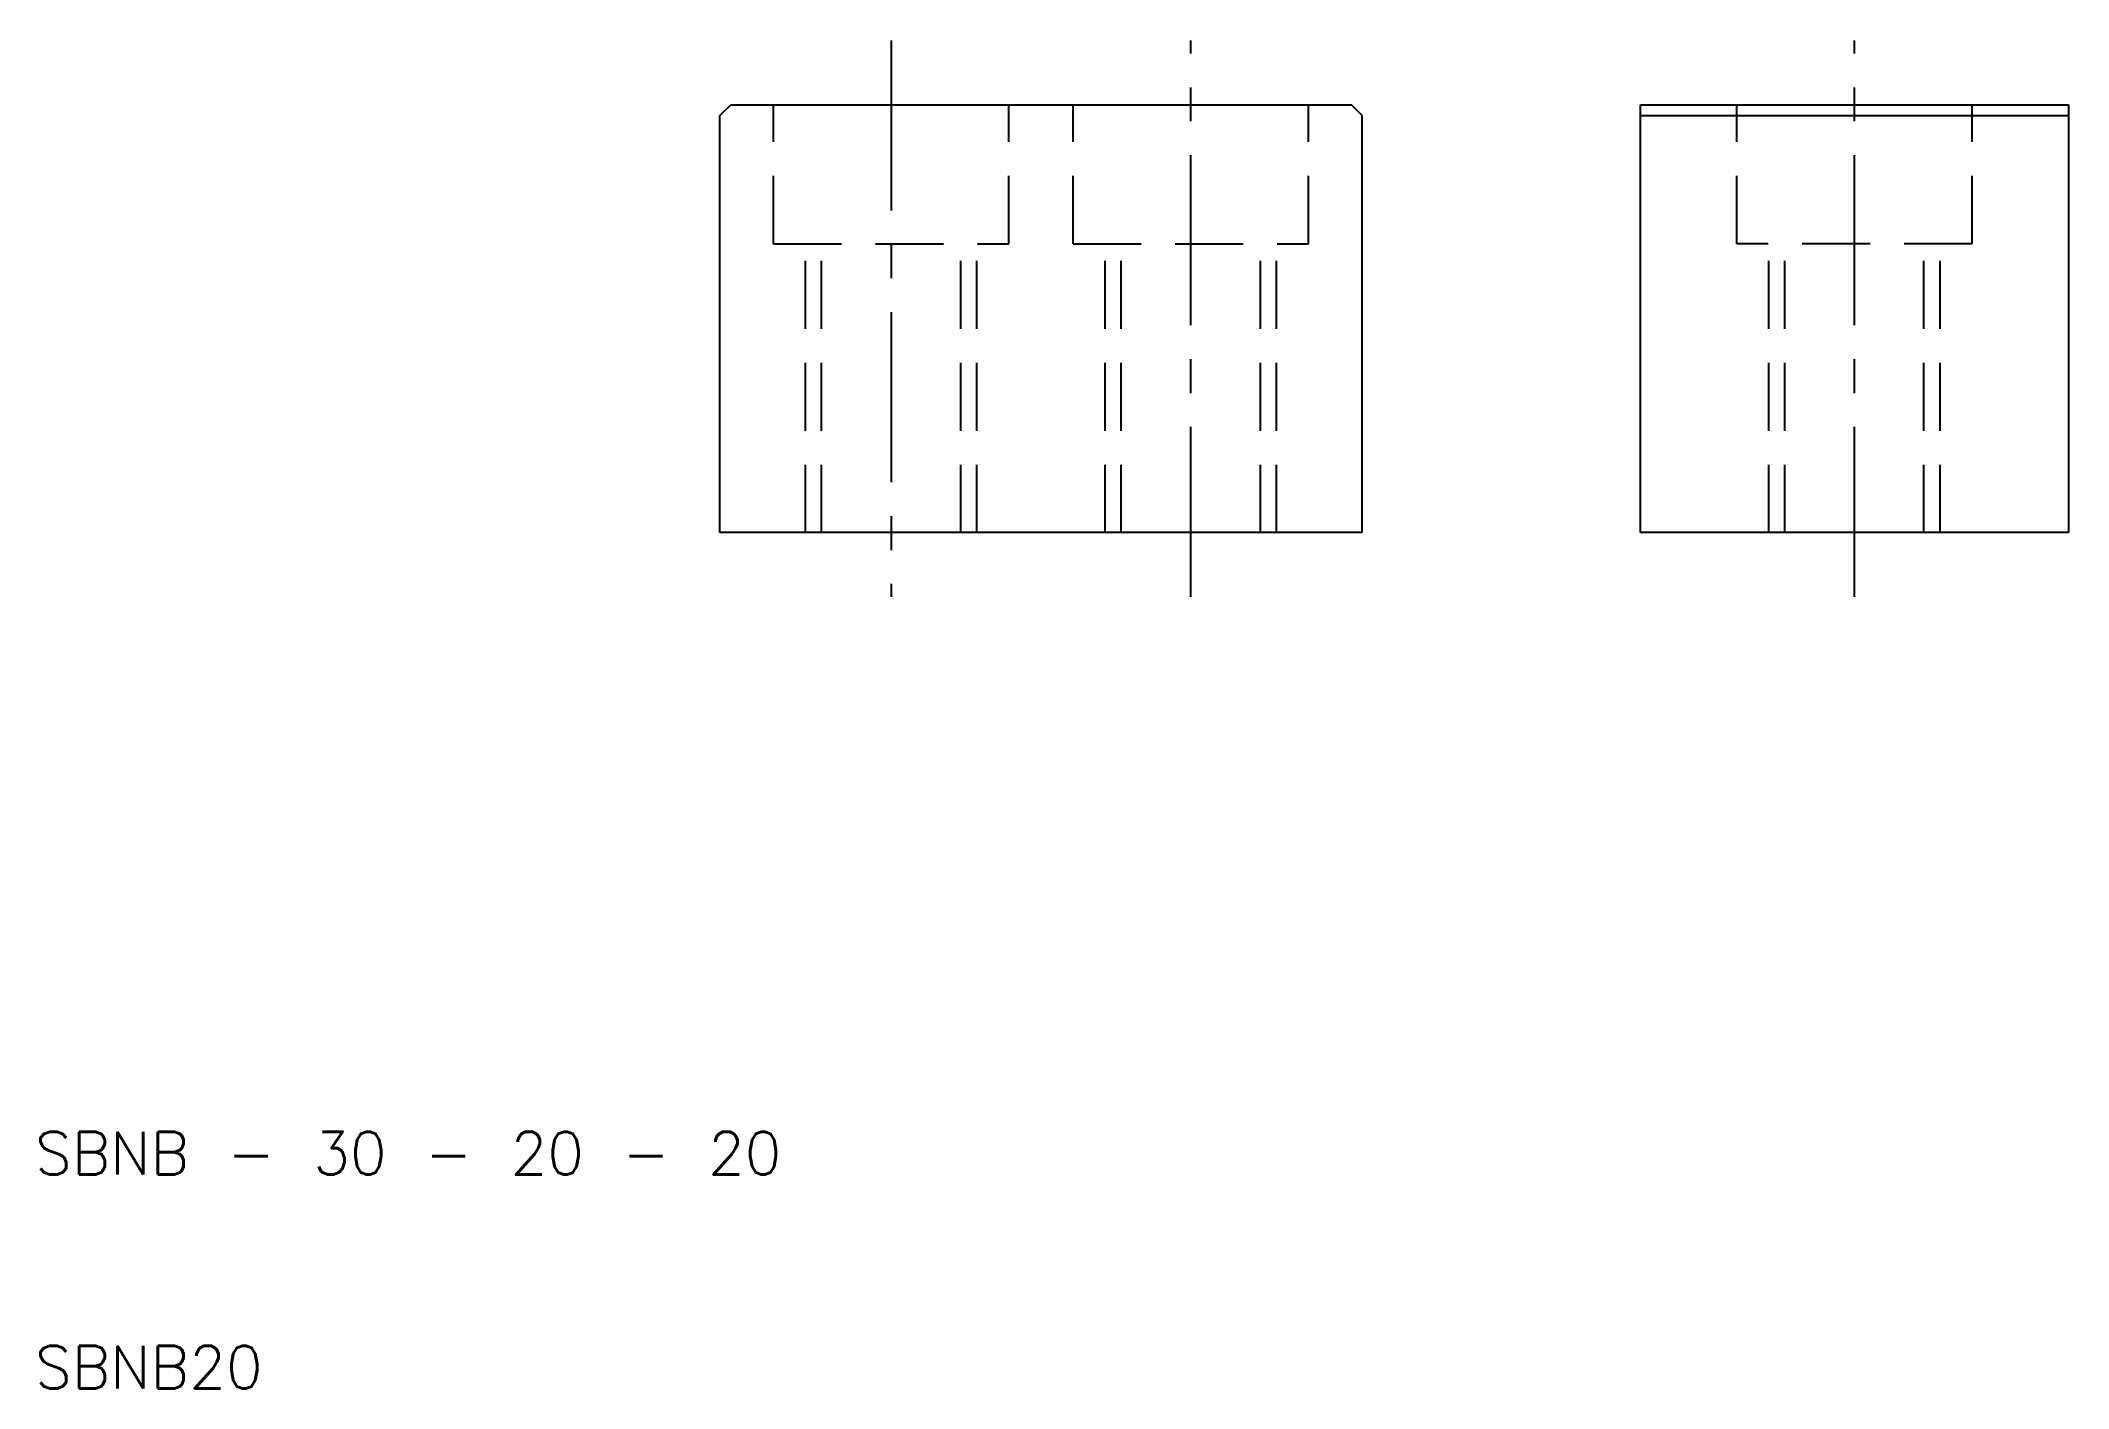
# Model space of a CAD drawing. Extents: x 10.3 to 105, y 10 to 73.
import ezdxf

# ---------------------------------------------------------------- set-up
doc = ezdxf.new("R2010")
doc.units = 0
doc.header["$LTSCALE"] = 0.25
doc.linetypes.add('CENTER', pattern=[50.8, 31.75, -6.35, 6.35, -6.35])
doc.linetypes.add('DASHED', pattern=[19.05, 12.7, -6.35])
doc.layers.get('0').update_dxf_attribs({"linetype": 'CONTINUOUS'})
doc.layers.add('CENTER', color=1, linetype='CENTER')
doc.styles.get("Standard").update_dxf_attribs({"font": 'txt.shx'})

msp = doc.modelspace()

# ---------------------------------------------------------------- linework, layer by layer
for p, q in [((42, 69.5), (42.5, 70)), ((42, 50), (42, 69.5)), ((42.5, 70), (71.5, 70)), ((72, 69.5), (71.5, 70)), ((72, 50), (72, 69.5)), ((85, 50), (85, 70)), ((85, 70), (105, 70)), ((85, 69.5), (105, 69.5)), ((105, 70), (105, 50)), ((72, 50), (42, 50)), ((105, 50), (85, 50))]:
    msp.add_line(p, q)
at = {"color": 3, "linetype": 'DASHED'}
for p, q in [((44.5, 63.5), (44.5, 70)), ((55.5, 63.5), (55.5, 70)), ((58.5, 63.5), (58.5, 70)), ((69.5, 63.5), (69.5, 70)), ((89.5, 63.5), (89.5, 70)), ((100.5, 63.5), (100.5, 70)), ((44.5, 63.5), (55.5, 63.5)), ((46, 50), (46, 63.5)), ((46.75, 50), (46.75, 63.5)), ((53.25, 50), (53.25, 63.5)), ((54, 50), (54, 63.5)), ((58.5, 63.5), (69.5, 63.5)), ((60, 50), (60, 63.5)), ((60.75, 50), (60.75, 63.5)), ((67.25, 50), (67.25, 63.5)), ((68, 50), (68, 63.5)), ((100.5, 63.5), (89.5, 63.5)), ((91, 50), (91, 63.5)), ((91.75, 50), (91.75, 63.5)), ((98.25, 50), (98.25, 63.5)), ((99, 50), (99, 63.5))]:
    msp.add_line(p, q, dxfattribs=at)
at = {"layer": 'CENTER', "color": 1, "linetype": 'CENTER'}
for p, q in [((50, 73), (50, 47)), ((64, 47), (64, 73)), ((95, 47), (95, 73))]:
    msp.add_line(p, q, dxfattribs=at)

# ---------------------------------------------------------------- texts
for s, p in [('SBNB - 30 - 20 - 20', (10, 20)), ('SBNB20', (10, 10))]:
    msp.add_text(s, height=2).set_placement(p)

doc.saveas('drawing.dxf')
